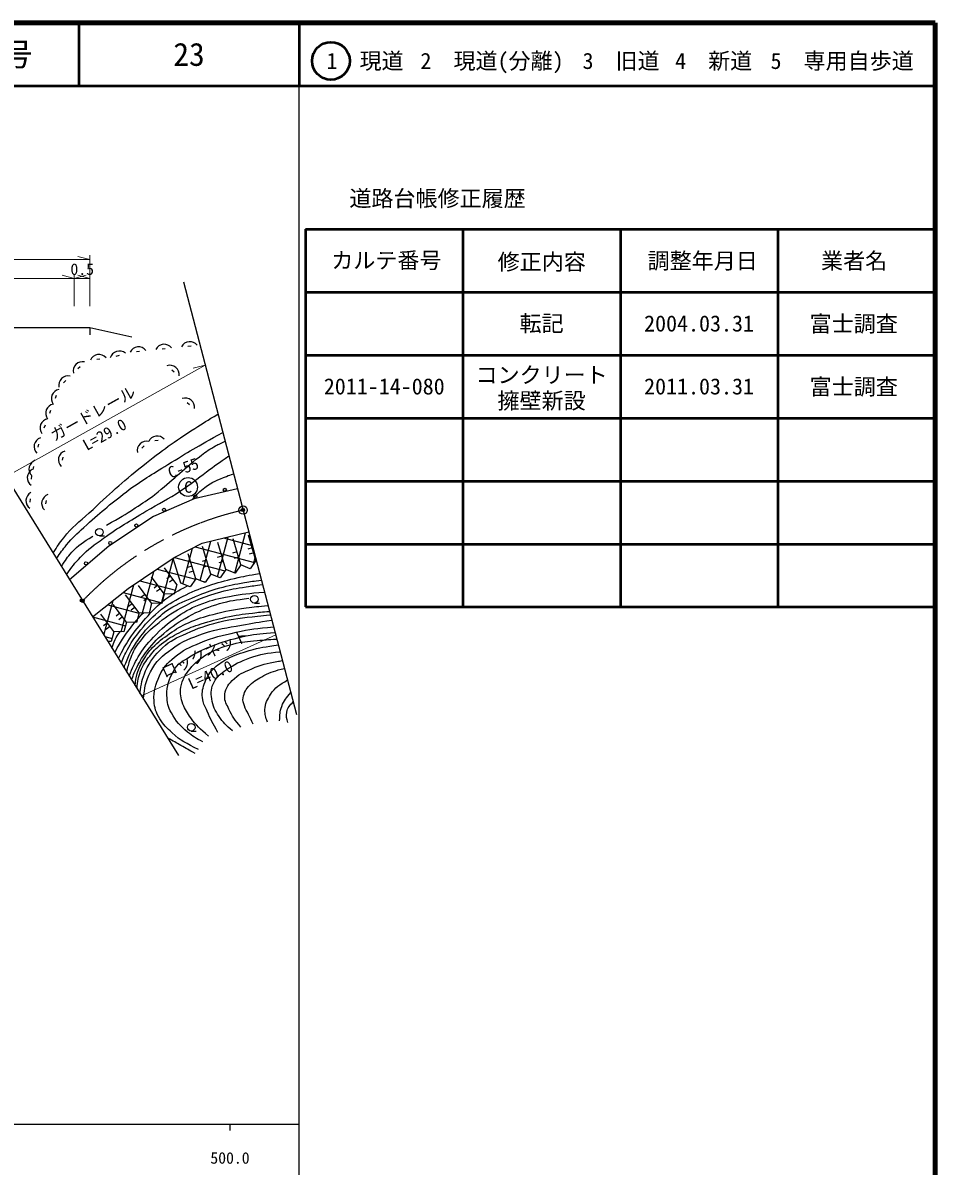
# Model space of a CAD drawing. Units: millimetres, scale not verified. Extents: x 40000 to 680000, y 20000 to 522488.
# Drawn here: x 535101 to 680000, y 198357 to 380000 of the extents above; entities that cross this region are included whole.
import ezdxf
from ezdxf.enums import TextEntityAlignment as Align

# ---------------------------------------------------------------- set-up
doc = ezdxf.new("R2010")
doc.units = ezdxf.units.MM
doc.header["$LTSCALE"] = 1000
doc.header["$PDMODE"] = 32
doc.header["$PDSIZE"] = 500
doc.linetypes.add('CHAIN', pattern=[18.5, 12, -1.5, 3.5, -1.5])
for name, color, linetype, lineweight in [('M-BGD', 7, 'Continuous', 25), ('M-BMK', 2, 'CHAIN', 13), ('M-BMK-SRVR', 3, 'Continuous', 25), ('M-STR-HTXT', 7, 'Continuous', 13), ('M-STR-STRC', 7, 'Continuous', 25), ('M-TTL', 2, 'Continuous', 140), ('M-TTL-BAND', 7, 'Continuous', 25), ('M-TTL-FRAM', 2, 'Continuous', 50), ('M-TTL-LINE', 7, 'Continuous', 50)]:
    doc.layers.add(name, color=color, linetype=linetype, lineweight=lineweight)
doc.layers.add('M-OTRS', color=6, linetype='Continuous')
doc.layers.add('M-TTL-TXT', color=7, linetype='Continuous')
doc.styles.add('ＭＳ ゴシック', font='')
doc.styles.get('ＭＳ ゴシック').set_extended_font_data('MS Gothic')

msp = doc.modelspace()

# ---------------------------------------------------------------- hatches: boundary and pattern name
at = {"layer": 'M-BGD'}
h = msp.add_hatch(dxfattribs=at)
h.set_pattern_fill('USER', color=256, style=0, pattern_type=2)
h.set_pattern_definition([(75, (546177, 285616), (-2414.81, 647.05), []), (165, (546177, 285616), (-647.05, -2414.81), [])])
h.paths.add_polyline_path([(546177, 285616), (551833, 290117), (559140, 295060), (563576, 297341), (570987, 299120), (572130, 294599), (571225, 293279), (569738, 293872), (568833, 292552), (567346, 293146), (566441, 291826), (564954, 292419), (564049, 291099), (562562, 291693), (561657, 290373), (560170, 290966), (559558, 290780), (559157, 289231), (557557, 289282), (557156, 287732), (555556, 287784), (555155, 286234), (553555, 286285), (553153, 284735), (551553, 284787), (551152, 283237), (549552, 283288), (549151, 281687), (548597, 281705)])

# ---------------------------------------------------------------- linework, layer by layer
for p, q in [((518460, 331613), (545747, 331613)), ((545747, 331613), (552421, 330093)), ((545747, 331613), (545747, 330413)), ((549945, 327054), (550423, 327202)), ((553148, 327792), (553645, 327843)), ((557230, 328209), (557728, 328260)), ((561313, 328627), (561810, 328677)), ((543841, 325070), (544198, 325420)), ((546825, 326560), (547320, 326630)), ((558756, 324892), (559140, 324571)), ((541543, 322818), (541900, 323168)), ((540285, 320359), (540464, 320826)), ((539386, 318013), (539565, 318480)), ((561186, 319683), (561569, 319362)), ((538491, 315679), (538670, 316146)), ((537543, 312598), (537653, 313086)), ((554018, 312432), (554375, 312782)), ((556079, 313622), (556574, 313692)), ((541410, 310506), (541520, 310994)), ((536735, 309038), (536846, 309525)), ((536482, 307526), (536509, 308025)), ((569198, 305958), (562295, 304375)), ((536281, 303871), (536308, 304370)), ((538749, 303600), (538859, 304087)), ((562295, 304375), (555832, 301587)), ((555832, 301587), (548736, 296835)), ((547258, 298484), (548058, 298484)), ((563576, 297341), (570987, 299120)), ((569738, 293872), (568483, 298005)), ((572130, 294599), (570918, 298590)), ((548736, 296835), (542530, 291509)), ((559140, 295060), (563576, 297341)), ((564954, 292419), (563620, 296810)), ((567346, 293146), (566048, 297421)), ((571524, 296594), (570807, 296376)), ((551833, 290117), (559140, 295060)), ((560170, 290966), (558969, 294922)), ((562562, 291693), (561361, 295648)), ((564287, 294615), (563570, 294397)), ((566697, 295283), (565979, 295065)), ((566957, 294428), (566239, 294210)), ((569111, 295939), (568393, 295721)), ((569362, 295112), (568644, 294894)), ((571767, 295796), (571049, 295578)), ((572130, 294599), (571225, 293279)), ((559558, 290780), (557590, 293408)), ((561961, 293670), (561244, 293452)), ((562202, 292879), (561484, 292661)), ((564554, 293737), (563836, 293519)), ((567346, 293146), (566441, 291826)), ((568833, 292552), (567346, 293146)), ((569738, 293872), (568833, 292552)), ((571225, 293279), (569738, 293872)), ((557557, 289282), (555517, 292006)), ((556537, 290644), (555937, 290195)), ((558574, 292094), (557974, 291645)), ((558968, 291569), (558368, 291119)), ((559558, 290780), (559157, 289231)), ((561657, 290373), (560170, 290966)), ((562562, 291693), (561657, 290373)), ((564049, 291099), (562562, 291693)), ((564954, 292419), (564049, 291099)), ((566441, 291826), (564954, 292419)), ((546177, 285616), (551833, 290117)), ((553555, 286285), (551413, 289145)), ((555556, 287784), (553444, 290604)), ((554500, 289194), (553899, 288744)), ((556945, 290099), (556345, 289650)), ((557557, 289282), (557156, 287732)), ((559157, 289231), (557557, 289282)), ((551553, 284787), (549456, 287587)), ((552484, 287715), (551884, 287265)), ((552912, 287143), (552312, 286694)), ((554922, 288630), (554322, 288180)), ((555556, 287784), (555155, 286234)), ((557156, 287732), (555556, 287784)), ((571877, 287820), (572677, 287820)), ((549552, 283288), (547499, 286030)), ((550505, 286187), (549905, 285738)), ((550924, 285627), (550324, 285177)), ((553555, 286285), (553153, 284735)), ((555155, 286234), (553555, 286285)), ((548504, 284637), (547903, 284188)), ((548923, 284077), (548323, 283628)), ((551553, 284787), (551152, 283237)), ((553153, 284735), (551553, 284787)), ((549151, 281687), (548597, 281705)), ((549552, 283237), (549151, 281687)), ((551152, 283237), (549552, 283288)), ((561852, 267488), (562652, 267488))]:
    msp.add_line(p, q, dxfattribs=at)
for centre, radius in [((567181, 305803), 250), ((562496, 304728), 250), ((557510, 302637), 250), ((553136, 300143), 250), ((547258, 299084), 600), ((548982, 297361), 250), ((545123, 294130), 250), ((571877, 288420), 600), ((561852, 268088), 600)]:
    msp.add_circle(centre, radius, dxfattribs=at)
for centre, start, end in [((557557, 327473), 37.33968, 154.33499), ((561639, 327890), 37.33968, 154.33499), ((547180, 325837), 39.56228, 156.55759), ((550411, 326396), 48.72984, 165.72514), ((553474, 327055), 37.33968, 154.33499), ((544556, 324698), 75.92362, 192.91893), ((558456, 324144), 351.58363, 108.57894), ((542258, 322446), 75.92362, 192.91893), ((541090, 320319), 100.52259, 217.5179), ((560886, 318935), 351.58363, 108.57894), ((540191, 317972), 100.52259, 217.5179), ((539296, 315638), 100.52259, 217.5179), ((556434, 312898), 39.56228, 156.55759), ((538345, 312673), 108.72361, 225.71892), ((554732, 312060), 75.92362, 192.91893), ((542212, 310580), 108.72361, 225.71892), ((537260, 307734), 118.35797, 235.35327), ((537537, 309112), 108.72361, 225.71892), ((537059, 304079), 118.35797, 235.35327), ((539551, 303674), 108.72361, 225.71892)]:
    msp.add_arc(centre, 1466, start, end, dxfattribs=at)
for points, knots in [([(539907, 295748), (540616, 296915), (540887, 297271), (541598, 298186), (542958, 299937), (544023, 300655), (545653, 302157), (548911, 305159), (550700, 306893), (554171, 309647), (557274, 312109), (559077, 313419), (562408, 315561), (563830, 316476), (564308, 316792), (566087, 317843)], [0, 0, 0, 0, 1, 1, 1, 2, 2, 2, 3, 3, 3, 4, 4, 4, 5, 5, 5, 5]), ([(540440, 294886), (541137, 295929), (541370, 296238), (542036, 297050), (543007, 298235), (543659, 298808), (544789, 299841), (547331, 302166), (548821, 303401), (551554, 305498), (553990, 307368), (555524, 308183), (558125, 309816), (561469, 311917), (562625, 312545), (566850, 314927)], [0, 0, 0, 0, 1, 1, 1, 2, 2, 2, 3, 3, 3, 4, 4, 4, 5, 5, 5, 5]), ([(548405, 300218), (550601, 301463), (551219, 301793), (552948, 302922), (554193, 303734), (554917, 304158), (556083, 305081), (558922, 307329), (560295, 308855), (563161, 311069), (564020, 311734), (564503, 312115), (565451, 312646), (566122, 313023), (566377, 313149), (567219, 313516)], [0, 0, 0, 0, 1, 1, 1, 2, 2, 2, 3, 3, 3, 4, 4, 4, 5, 5, 5, 5]), ([(542034, 292311), (542962, 293657), (543301, 294093), (544256, 295112), (545517, 296458), (546403, 297035), (547898, 298116), (550430, 299947), (551993, 300762), (554656, 302396), (556806, 303715), (558102, 304302), (560213, 305681), (561868, 306763), (562686, 307525), (564287, 308685), (565662, 309681), (566101, 309994), (567822, 311211)], [0, 0, 0, 0, 1, 1, 1, 2, 2, 2, 3, 3, 3, 4, 4, 4, 5, 5, 5, 6, 6, 6, 6]), ([(562049, 304269), (562842, 305202), (563169, 305525), (564015, 306184), (565205, 307111), (566048, 307391), (567450, 307948), (567883, 308120), (568036, 308189), (568568, 308364)], [0, 0, 0, 0, 1, 1, 1, 2, 2, 2, 3, 3, 3, 3]), ([(541229, 293610), (541878, 294691), (542154, 295063), (542885, 295882), (543979, 297106), (544621, 297438), (546208, 298454)], [0, 0, 0, 0, 1, 1, 1, 2, 2, 2, 2]), ([(550731, 278258), (551133, 279291), (551276, 279611), (551711, 280437), (552288, 281533), (552678, 282121), (553456, 283084), (554591, 284488), (555267, 285264), (556648, 286426), (558005, 287568), (558905, 288047), (560478, 288867), (561999, 289660), (562911, 289996), (564533, 290556), (566146, 291113), (567078, 291345), (568738, 291739), (570278, 292104), (570812, 292201), (572712, 292531)], [0, 0, 0, 0, 1, 1, 1, 2, 2, 2, 3, 3, 3, 4, 4, 4, 5, 5, 5, 6, 6, 6, 7, 7, 7, 7]), ([(551172, 277545), (551571, 278665), (551700, 279020), (552155, 279912), (552630, 280845), (552945, 281348), (553569, 282189), (554337, 283225), (554803, 283789), (555734, 284680), (556705, 285608), (557246, 286155), (558375, 286883), (559885, 287857), (560873, 288164), (562530, 288860), (563994, 289475), (564828, 289806), (566360, 290224), (567884, 290641), (568757, 290815), (570315, 291076), (571357, 291250), (571713, 291303), (572994, 291455)], [0, 0, 0, 0, 1, 1, 1, 2, 2, 2, 3, 3, 3, 4, 4, 4, 5, 5, 5, 6, 6, 6, 7, 7, 7, 8, 8, 8, 8]), ([(551620, 276822), (551803, 277758), (551883, 278068), (552155, 278835), (552519, 279863), (552777, 280444), (553419, 281326), (554362, 282621), (554969, 283317), (556210, 284330), (557682, 285532), (558571, 286148), (560240, 287058), (562566, 288326), (563981, 288866), (566523, 289611), (568066, 290064), (568977, 290139), (570565, 290387), (571583, 290546), (571923, 290596), (573179, 290747)], [0, 0, 0, 0, 1, 1, 1, 2, 2, 2, 3, 3, 3, 4, 4, 4, 5, 5, 5, 6, 6, 6, 7, 7, 7, 7]), ([(550271, 279001), (551030, 280496), (551276, 280958), (552053, 282132), (552935, 283464), (553518, 284155), (554588, 285342), (555772, 286656), (556417, 287441), (557832, 288502), (559071, 289431), (559622, 289731), (561232, 290542)], [0, 0, 0, 0, 1, 1, 1, 2, 2, 2, 3, 3, 3, 4, 4, 4, 4]), ([(551995, 276215), (552552, 277648), (552759, 278129), (553428, 279261), (554211, 280584), (554773, 281262), (555831, 282377), (557191, 283810), (558034, 284561), (559661, 285681), (561117, 286683), (562031, 287126), (563679, 287765), (565267, 288382), (566233, 288512), (567903, 288854), (570057, 289295), (570858, 289336), (573489, 289561)], [0, 0, 0, 0, 1, 1, 1, 2, 2, 2, 3, 3, 3, 4, 4, 4, 5, 5, 5, 6, 6, 6, 6]), ([(552368, 275612), (552719, 276584), (552845, 276886), (553231, 277665), (553757, 278728), (554098, 279316), (554846, 280237), (555934, 281578), (556591, 282317), (557943, 283391), (559423, 284566), (560339, 285132), (562017, 286000), (563637, 286838), (564602, 287223), (566354, 287728), (568116, 288235), (568832, 288319), (570972, 288572)], [0, 0, 0, 0, 1, 1, 1, 2, 2, 2, 3, 3, 3, 4, 4, 4, 5, 5, 5, 6, 6, 6, 6]), ([(552938, 274691), (553006, 275565), (553049, 275881), (553256, 276614), (553515, 277527), (553814, 277991), (554283, 278816), (554744, 279628), (555055, 280066), (555697, 280744), (556635, 281736), (557288, 282167), (558400, 282959), (559504, 283746), (560165, 284148), (561404, 284699), (562880, 285355), (563761, 285606), (565321, 286025), (567345, 286570), (568515, 286745), (570590, 287039), (571935, 287230), (572395, 287289), (574044, 287440)], [0, 0, 0, 0, 1, 1, 1, 2, 2, 2, 3, 3, 3, 4, 4, 4, 5, 5, 5, 6, 6, 6, 7, 7, 7, 8, 8, 8, 8]), ([(549688, 279942), (550336, 281128), (550542, 281475), (551161, 282412), (551994, 283672), (552526, 284339), (553525, 285472), (553801, 285785), (553892, 285895), (554243, 286263)], [0, 0, 0, 0, 1, 1, 1, 2, 2, 2, 3, 3, 3, 3]), ([(553229, 274222), (553351, 275475), (553397, 275981), (553809, 277017), (554211, 278029), (554579, 278547), (555254, 279402), (556010, 280357), (556504, 280855), (557469, 281598), (558499, 282390), (559160, 282727), (560323, 283306), (561485, 283885), (562186, 284106), (563421, 284508), (564936, 285001), (565805, 285222), (567363, 285559), (568989, 285911), (569916, 286043), (571568, 286235), (572630, 286359), (572989, 286396), (574293, 286491)], [0, 0, 0, 0, 1, 1, 1, 2, 2, 2, 3, 3, 3, 4, 4, 4, 5, 5, 5, 6, 6, 6, 7, 7, 7, 8, 8, 8, 8]), ([(553697, 273466), (553902, 275055), (554034, 275709), (554602, 277027), (555308, 278667), (556019, 279476), (557305, 280716), (558545, 281911), (559517, 282270), (561079, 282997), (562990, 283886), (564138, 284230), (566176, 284771), (568542, 285399), (569936, 285471), (572371, 285728), (573179, 285814), (573449, 285848), (574442, 285922)], [0, 0, 0, 0, 1, 1, 1, 2, 2, 2, 3, 3, 3, 4, 4, 4, 5, 5, 5, 6, 6, 6, 6]), ([(554253, 272567), (554451, 274456), (554582, 275348), (555390, 276900), (556292, 278633), (557211, 279421), (558798, 280561), (560555, 281824), (561740, 282264), (563782, 282983), (566065, 283786), (567457, 283862), (569836, 284306), (571712, 284657), (572338, 284759), (574656, 285103)], [0, 0, 0, 0, 1, 1, 1, 2, 2, 2, 3, 3, 3, 4, 4, 4, 5, 5, 5, 5]), ([(563003, 264538), (561021, 265568), (560220, 265878), (558807, 267213), (557963, 268010), (557418, 268433), (556836, 269438), (556246, 270455), (555991, 271135), (555935, 272310), (555860, 273885), (556178, 274806), (556808, 276252), (557398, 277608), (558035, 278265), (559173, 279209), (560579, 280375), (561567, 280795), (563256, 281490), (565409, 282377), (566699, 282678), (568973, 283180), (571269, 283687), (572133, 283773), (574930, 284057)], [0, 0, 0, 0, 1, 1, 1, 2, 2, 2, 3, 3, 3, 4, 4, 4, 5, 5, 5, 6, 6, 6, 7, 7, 7, 8, 8, 8, 8]), ([(549252, 280648), (549452, 281295), (549518, 281511), (549773, 282027), (550024, 282533), (550151, 282714), (550536, 283257)], [0, 0, 0, 0, 1, 1, 1, 2, 2, 2, 2]), ([(563707, 265749), (562552, 266346), (562138, 266605), (561257, 267326), (560054, 268309), (559464, 269018), (558694, 270367), (558138, 271342), (558027, 272032), (557990, 273155), (557938, 274749), (558290, 275700), (559060, 277097), (559685, 278231), (560484, 278556), (561567, 279265), (563032, 280225), (563979, 280572), (565622, 281180), (567509, 281879), (568602, 282207), (570578, 282588), (572352, 282931), (573027, 282990), (575171, 283138)], [0, 0, 0, 0, 1, 1, 1, 2, 2, 2, 3, 3, 3, 4, 4, 4, 5, 5, 5, 6, 6, 6, 7, 7, 7, 8, 8, 8, 8]), ([(564580, 266678), (563218, 267892), (562685, 268285), (561792, 269578), (561229, 270394), (560849, 270839), (560525, 271775), (560181, 272769), (560028, 273415), (560215, 274450), (560442, 275704), (560843, 276394), (561651, 277379), (562482, 278391), (563073, 278884), (564186, 279575), (565707, 280521), (566710, 280819), (568438, 281293), (569906, 281696), (570781, 281698), (572296, 281856), (573522, 281985), (573940, 282014), (575443, 282095)], [0, 0, 0, 0, 1, 1, 1, 2, 2, 2, 3, 3, 3, 4, 4, 4, 5, 5, 5, 6, 6, 6, 7, 7, 7, 8, 8, 8, 8]), ([(566086, 267255), (565223, 268823), (564940, 269269), (564369, 270634), (564073, 271341), (563792, 271709), (563665, 272465), (563503, 273424), (563598, 274024), (563918, 274943), (564262, 275930), (564553, 276492), (565270, 277252), (566020, 278048), (566557, 278400), (567523, 278913), (568832, 279609), (569651, 279836), (571071, 280265), (572829, 280796), (573531, 280867), (575686, 281167)], [0, 0, 0, 0, 1, 1, 1, 2, 2, 2, 3, 3, 3, 4, 4, 4, 5, 5, 5, 6, 6, 6, 7, 7, 7, 7]), ([(568395, 267537), (567349, 268427), (566912, 268788), (566255, 269818), (565627, 270803), (565250, 271418), (565101, 272577), (564966, 273624), (564971, 274322), (565467, 275253), (565971, 276200), (566536, 276572), (567410, 277196), (568747, 278151), (569614, 278542), (571155, 279111), (572955, 279774), (573778, 279833), (575971, 280078)], [0, 0, 0, 0, 1, 1, 1, 2, 2, 2, 3, 3, 3, 4, 4, 4, 5, 5, 5, 6, 6, 6, 6]), ([(569719, 268100), (568765, 269324), (568366, 269741), (567832, 270972), (567504, 271729), (567128, 272148), (567156, 272972), (567195, 274063), (567579, 274722), (568339, 275506), (569332, 276530), (570172, 276792), (571465, 277393), (572937, 278076), (573873, 278201), (575464, 278519), (575804, 278587), (575921, 278617), (576337, 278682)], [0, 0, 0, 0, 1, 1, 1, 2, 2, 2, 3, 3, 3, 4, 4, 4, 5, 5, 5, 6, 6, 6, 6]), ([(571690, 268551), (571338, 269304), (571249, 269497), (570958, 270099), (570697, 270640), (570471, 270910), (570282, 271479), (570121, 271965), (569998, 272270), (570085, 272775), (570236, 273647), (570529, 274148), (571155, 274774), (571900, 275518), (572453, 275795), (573380, 276295), (574575, 276939), (575145, 277049), (576662, 277440)], [0, 0, 0, 0, 1, 1, 1, 2, 2, 2, 3, 3, 3, 4, 4, 4, 5, 5, 5, 6, 6, 6, 6]), ([(573971, 268917), (573657, 269694), (573536, 270101), (573549, 270888), (573565, 271897), (573923, 272449), (574450, 273310), (575171, 274487), (575870, 274822), (577144, 275597)], [0, 0, 0, 0, 1, 1, 1, 2, 2, 2, 3, 3, 3, 3]), ([(575886, 269114), (575897, 270106), (575923, 270546), (576224, 271395), (576567, 272362), (576926, 272737), (577670, 273588)], [0, 0, 0, 0, 1, 1, 1, 2, 2, 2, 2]), ([(577181, 268832), (576984, 269470), (576900, 269834), (577012, 270465), (577147, 271223), (577502, 271555), (578049, 272140)], [0, 0, 0, 0, 1, 1, 1, 2, 2, 2, 2]), ([(562487, 263895), (561383, 264527), (561104, 264688), (560215, 265190), (559381, 265661), (559118, 265808), (558077, 266389)], [0, 0, 0, 0, 1, 1, 1, 2, 2, 2, 2])]:
    msp.add_open_spline(points, degree=3, knots=knots, dxfattribs=at)
at = {"layer": 'M-BMK'}
msp.add_arc((581359, 252975), 50887, 102.80898, 136.25016, dxfattribs=at)
at = {"layer": 'M-BMK-SRVR'}
for p, q in [((560592, 338835), (578581, 270108)), ((533395, 306269), (559795, 263613))]:
    msp.add_line(p, q, dxfattribs=at)
msp.add_circle((570077, 302596), 674, dxfattribs=at)
at = {"layer": 'M-OTRS'}
for p in [(570021, 302606), (570077, 302596), (544458, 288228), (544600, 288164)]:
    msp.add_point(p, dxfattribs=at)
at = {"layer": 'M-STR-HTXT'}
for p, q in [((518460, 342381), (545747, 342381)), ((545747, 342381), (543847, 342881)), ((545747, 334968), (545747, 343078)), ((543247, 339403), (541347, 339903)), ((543247, 334968), (543247, 340081)), ((543247, 339403), (545147, 339903)), ((545747, 339403), (543847, 339903)), ((520960, 339403), (543247, 339403)), ((543247, 339403), (545747, 339403)), ((532745, 308107), (564049, 325629)), ((564049, 325629), (562147, 325137)), ((553934, 273083), (575268, 282764))]:
    msp.add_line(p, q, dxfattribs=at)
at = {"layer": 'M-STR-STRC'}
msp.add_circle((561341, 306256), 1500, dxfattribs=at)
at = {"layer": 'M-TTL'}
for p, q in [((680000, 380000), (40000, 380000)), ((680000, 20000), (680000, 380000))]:
    msp.add_line(p, q, dxfattribs=at)
at = {"layer": 'M-TTL-BAND'}
for p, q in [((579000, 20000), (579000, 370000)), ((40000, 205000), (579000, 205000)), ((568000, 205000), (568000, 204000))]:
    msp.add_line(p, q, dxfattribs=at)
at = {"layer": 'M-TTL-FRAM'}
for p, q in [((580000, 347197), (580000, 287197)), ((580000, 347197), (680000, 347197)), ((580000, 287197), (680000, 287197))]:
    msp.add_line(p, q, dxfattribs=at)
at = {"layer": 'M-TTL-LINE'}
for p, q in [((543997, 380000), (543997, 370000)), ((579000, 380000), (579000, 370000)), ((40000, 370000), (680000, 370000)), ((605000, 347197), (605000, 287197)), ((630000, 347197), (630000, 287197)), ((655000, 347197), (655000, 287197)), ((580000, 337197), (680000, 337197)), ((580000, 327197), (680000, 327197)), ((580000, 317197), (680000, 317197)), ((580000, 307197), (680000, 307197)), ((580000, 297197), (680000, 297197))]:
    msp.add_line(p, q, dxfattribs=at)
msp.add_circle((584031, 373958), 3000, dxfattribs=at)

# ---------------------------------------------------------------- texts
at = {"layer": 'M-STR-HTXT', "style": 'ＭＳ ゴシック'}
msp.add_text('0.5', height=1833, dxfattribs=at).set_placement((546399, 339403), align=Align.BOTTOM_RIGHT)
for s, rotation, p in [('ガードレール', 29.237, (540390, 313015)), ('L=29.0', 29.237, (545524, 311493)), ('ロックネット', 24.405, (557833, 275371)), ('L=40.0', 24.405, (562079, 273543))]:
    msp.add_text(s, height=1833, rotation=rotation, dxfattribs=at).set_placement(p, align=Align.BOTTOM_LEFT)
at = {"layer": 'M-STR-STRC', "style": 'ＭＳ ゴシック'}
msp.add_text('C-55', height=1833, rotation=19.488, dxfattribs=at).set_placement((563415, 308736), align=Align.BOTTOM_RIGHT)
msp.add_text('C', height=1833, dxfattribs=at).set_placement((561341, 306256), align=Align.MIDDLE_CENTER)
at = {"layer": 'M-TTL-BAND', "style": 'ＭＳ ゴシック'}
msp.add_text('500.0', height=1833, dxfattribs=at).set_placement((568000, 198195), align=Align.BOTTOM_CENTER)
at = {"layer": 'M-TTL-TXT', "style": 'ＭＳ ゴシック'}
for s, height, p in [('図面番号', 3666, (526622, 375000)), ('23', 3666, (561497, 375000)), ('1\u3000現道', 2566, (589448, 373958)), ('2\u3000現道(分離)', 2566, (609619, 373958)), ('3\u3000旧道', 2566, (630121, 373958)), ('4\u3000新道', 2566, (644824, 373958)), ('5\u3000専用自歩道', 2566, (665228, 373958)), ('道路台帳修正履歴', 2566, (600968, 352113)), ('カルテ番号', 2566, (592839, 342277)), ('修正内容', 2566, (617509, 342023)), ('調整年月日', 2566, (643089, 342197)), ('業者名', 2566, (667134, 342197)), ('転記', 2566, (617500, 332245)), ('2004.03.31', 2566, (642500, 332245)), ('富士調査', 2566, (667077, 332189)), ('コンクリート', 2566, (617500, 324068)), ('2011-14-080', 2566, (592500, 322245)), ('2011.03.31', 2566, (642500, 322245)), ('富士調査', 2566, (667077, 322189)), ('擁壁新設', 2566, (617500, 319967))]:
    msp.add_text(s, height=height, dxfattribs=at).set_placement(p, align=Align.MIDDLE_CENTER)

doc.saveas('drawing.dxf')
